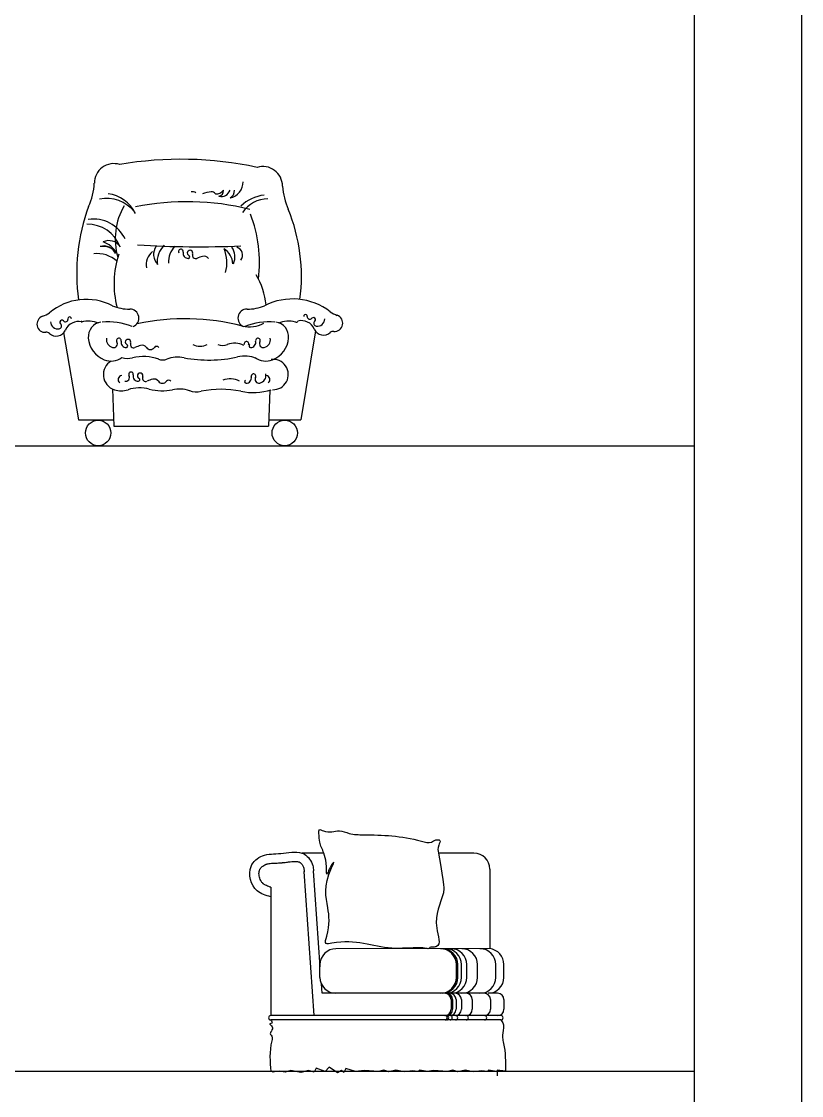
# Model space of a CAD drawing. Header units: inches. Extents: x 6 to 48.5, y 12.5 to 37.3.
# Drawn here: x 46.017 to 48.471, y 15.337 to 18.713 of the extents above; entities that cross this region are included whole.
import ezdxf

# ---------------------------------------------------------------- set-up
doc = ezdxf.new("R2010")
doc.units = ezdxf.units.IN
doc.header["$MEASUREMENT"] = 0
for name, color, linetype in [('02', 2, 'Continuous'), ('1', 1, 'Continuous'), ('4', 4, 'Continuous'), ('kadrbm', 4, 'Continuous')]:
    doc.layers.add(name, color=color, linetype=linetype)

# ---------------------------------------------------------------- blocks, each defined once
blk = doc.blocks.new('kadrbm')
at = {"layer": 'kadrbm', "color": 4}
blk.add_lwpolyline([(0, 0), (0, 24.7972), (21, 24.7972), (21, 0), (0, 0)], close=True, dxfattribs=at)
blk.add_lwpolyline([(20.6631, 0.3257), (20.6631, 24.4603), (0.3369, 24.4603), (0.3369, 0.3257), (20.6631, 0.3257)], dxfattribs=at)

msp = doc.modelspace()

# ---------------------------------------------------------------- linework, layer by layer
at = {"layer": '02'}
for p, q in [((46.9379, 15.5879), (46.9063, 16.0408)), ((46.9564, 15.7414), (46.9354, 16.0427)), ((47.4898, 15.7985), (47.0059, 15.7983)), ((46.9559, 15.7082), (46.9559, 15.7483)), ((47.3848, 15.7082), (47.3848, 15.7483)), ((47.3899, 15.7082), (47.3899, 15.7483)), ((47.4009, 15.7082), (47.4009, 15.7483)), ((47.4178, 15.7082), (47.4178, 15.7483)), ((47.4516, 15.7082), (47.4516, 15.7483)), ((47.5091, 15.7082), (47.5091, 15.7483)), ((46.9622, 15.6582), (46.9601, 15.6881)), ((47.4801, 15.6582), (46.9622, 15.6582)), ((47.368, 15.6382), (47.368, 15.6079)), ((47.3731, 15.6382), (47.3731, 15.6079)), ((47.384, 15.6382), (47.384, 15.6079)), ((47.401, 15.6382), (47.401, 15.6079)), ((47.4348, 15.6382), (47.4348, 15.6079)), ((47.4923, 15.6382), (47.4923, 15.6079)), ((47.525, 15.5879), (46.8012, 15.5879)), ((47.525, 15.5743), (46.8012, 15.5743))]:
    msp.add_line(p, q, dxfattribs=at)
for points in [[(47.2941, 15.4128), (47.2687, 15.4164), (47.2651, 15.4119), (47.2464, 15.4146), (47.2205, 15.411), (47.1947, 15.4168), (47.1724, 15.411), (47.1564, 15.4164), (47.1394, 15.4128), (47.0957, 15.4159), (47.0676, 15.4119), (47.037, 15.4213), (47.0307, 15.4092), (47.0236, 15.4155), (47.0111, 15.4084), (46.9844, 15.4257), (46.9723, 15.4119), (46.9443, 15.423), (46.9376, 15.4097), (46.9202, 15.4159), (46.8961, 15.4092), (46.864, 15.4159), (46.8466, 15.4101), (46.8279, 15.4137), (46.8189, 15.4123)], [(47.5115, 15.4128), (47.4861, 15.4164), (47.4825, 15.4119), (47.4638, 15.4146), (47.4379, 15.411), (47.4121, 15.4168), (47.3898, 15.411), (47.3737, 15.4164), (47.3568, 15.4128), (47.3131, 15.4159), (47.2941, 15.4128)]]:
    msp.add_lwpolyline(points, dxfattribs=at)
for centre, radius, start, end in [((46.6631, 18.2088), 0.051, 281.2684, 1.1385), ((46.277, 18.0644), 0.1081, 24.834, 83.5881), ((46.554, 18.1576), 0.0204, 57.3492, 98.4613), ((46.6207, 18.0784), 0.0997, 93.8353, 110.3542), ((46.615, 18.1629), 0.015, 36.6144, 93.8353), ((46.63, 18.1989), 0.0273, 263.6809, 323.8181), ((46.645, 18.1926), 0.0297, 256.358, 340.6332), ((46.6355, 18.1803), 0.0167, 278.6156, 8.6156), ((46.6612, 18.1818), 0.0259, 297.2724, 2.2148), ((46.7957, 18.0416), 0.1272, 97.0586, 134.1723), ((46.2847, 18.0458), 0.1113, 38.2917, 101.7421), ((46.5161, 18.03), 0.2044, 149.4693, 196.4183), ((46.5371, 17.3186), 0.8282, 76.1709, 101.283), ((46.793, 18.0582), 0.0977, 90.5451, 145.971), ((46.349, 17.9562), 0.4166, 352.7752, 21.3368), ((46.2252, 17.9678), 0.108, 19.457, 91.665), ((46.2442, 17.9826), 0.1095, 25.5192, 99.0044), ((46.2761, 17.9677), 0.04, 22.2208, 107.4896), ((46.2715, 17.9455), 0.0608, 41.567, 97.0841), ((46.2916, 17.9816), 0.0429, 34.3133, 114.0817), ((46.2419, 17.9374), 0.0893, 32.778, 68.934), ((46.5755, 21.3676), 3.3624, 266.7009, 272.2413), ((46.4753, 17.9811), 0.0429, 143.1352, 226.891), ((46.5164, 17.9573), 0.0728, 133.8102, 185.9172), ((46.5556, 17.9552), 0.0765, 137.6045, 181.0466), ((46.6224, 17.9481), 0.0597, 3.5288, 58.0395), ((46.547, 17.954), 0.116, 344.9095, 22.7187), ((46.6316, 17.973), 0.0566, 338.0088, 32.9759), ((46.6863, 17.9788), 0.0262, 322.4059, 72.779), ((46.256, 17.8959), 0.0878, 46.3101, 97.8065), ((46.6034, 17.889), 0.2953, 161.6858, 194.6085), ((46.4629, 17.9482), 0.0536, 129.081, 190.0533), ((46.5184, 17.9901), 0.00732, 346.1585, 209.0307), ((46.5411, 17.9845), 0.016, 166.1585, 272.4203), ((46.5472, 17.9854), 0.0087, 337.1152, 244.9599), ((46.5415, 17.9732), 0.00472, 272.4203, 64.9599), ((46.5647, 17.978), 0.0103, 157.1152, 292.8848), ((46.6279, 17.8284), 0.1521, 105.6953, 112.8848), ((46.5912, 17.9588), 0.0166, 35.7247, 105.6953), ((46.662, 17.9408), 0, 136.0176, 0), ((46.5618, 17.8003), 0.2256, 5.6013, 31.0876), ((46.1315, 17.7698), 0.0231, 180.7957, 279.5931), ((46.1338, 17.7562), 0.00928, 279.5931, 49.3586), ((46.144, 17.768), 0.00638, 40.6414, 229.3586), ((46.1551, 17.7776), 0.00822, 220.6414, 6.6174), ((46.1686, 17.7791), 0.00544, 353.3826, 186.6174), ((46.2059, 17.7697), 0.00116, 295.5897, 244.4103), ((46.7342, 17.8437), 0.0904, 255.8711, 299.521), ((46.8816, 17.773), 0.00525, 236.0253, 345.0868), ((46.9103, 17.7868), 0.00544, 354.57, 187.8048), ((46.9239, 17.7855), 0.00822, 174.57, 320.5461), ((46.9352, 17.7762), 0.00638, 311.8288, 140.5461), ((46.9456, 17.7646), 0.00928, 131.8288, 261.5943), ((46.9476, 17.7783), 0.0231, 261.5943, 0.3917), ((46.0952, 17.7221), 0.0142, 47.9194, 95.2107), ((46.309, 17.7127), 0.0248, 169.3203, 257.2295), ((46.3063, 17.7005), 0.0123, 257.2295, 29.0307), ((46.3234, 17.7101), 0.00732, 346.1585, 209.0307), ((46.3461, 17.7045), 0.016, 166.1585, 272.4203), ((46.3522, 17.7054), 0.0087, 337.1152, 244.9599), ((46.3465, 17.6932), 0.00472, 272.4203, 64.9599), ((46.3697, 17.698), 0.0103, 157.1152, 292.8848), ((46.4329, 17.5484), 0.1521, 105.6953, 112.8848), ((46.3962, 17.6788), 0.0166, 35.7247, 105.6953), ((46.5785, 17.7478), 0.0552, 245.453, 294.547), ((46.6496, 17.7343), 0.0397, 248.0392, 291.9608), ((46.6876, 17.64), 0.062, 62.1173, 111.9608), ((46.7247, 17.7001), 0.00732, 330.9693, 193.8415), ((46.7375, 17.6932), 0.00472, 115.0401, 267.5797), ((46.738, 17.7045), 0.016, 267.5797, 13.8415), ((46.7607, 17.7101), 0.00732, 330.9693, 193.8415), ((46.7778, 17.7005), 0.0123, 150.9693, 282.7705), ((46.7751, 17.7127), 0.0248, 282.7705, 10.6797), ((46.4223, 17.6976), 0.0155, 215.7247, 324.2753), ((46.4417, 17.6837), 0.00831, 35.7247, 144.2753), ((46.3333, 17.5877), 0.0125, 95.13, 233.5855), ((46.3443, 17.5945), 0.0123, 257.2295, 29.0307), ((46.3614, 17.6041), 0.00732, 346.1585, 209.0307), ((46.3841, 17.5985), 0.016, 166.1585, 272.4203), ((46.3902, 17.5994), 0.0087, 337.1152, 244.9599), ((46.4077, 17.592), 0.0103, 157.1152, 292.8848), ((46.724, 17.5925), 0.016, 267.5797, 13.8415), ((46.7467, 17.5981), 0.00732, 330.9693, 193.8415), ((46.7638, 17.5885), 0.0123, 150.9693, 282.7705), ((46.7611, 17.6007), 0.0248, 282.7705, 10.6797), ((46.7858, 17.5877), 0.0125, 306.4145, 84.87), ((46.3845, 17.5872), 0.00472, 272.4203, 64.9599), ((46.4709, 17.4424), 0.1521, 105.6953, 112.8848), ((46.4342, 17.5728), 0.0166, 35.7247, 105.6953), ((46.4603, 17.5916), 0.0155, 215.7247, 324.2753), ((46.4797, 17.5777), 0.00831, 35.7247, 144.2753), ((46.6736, 17.528), 0.062, 62.1173, 111.9608), ((46.7235, 17.5812), 0.00472, 115.0401, 267.5797), ((47.0059, 15.7483), 0.05, 90, 180), ((47.3348, 15.7483), 0.05, 0, 90), ((47.3399, 15.7483), 0.05, 0, 90), ((47.3509, 15.7483), 0.05, 0, 90), ((47.3678, 15.7483), 0.05, 0, 90), ((47.4016, 15.7483), 0.05, 0, 90), ((47.4591, 15.7483), 0.05, 0, 90), ((47.0059, 15.7082), 0.05, 180, 270), ((47.3348, 15.7082), 0.05, 270, 0), ((47.3399, 15.7082), 0.05, 270, 0), ((47.3509, 15.7082), 0.05, 270, 0), ((47.3678, 15.7082), 0.05, 270, 0), ((47.4016, 15.7082), 0.05, 270, 0), ((47.4591, 15.7082), 0.05, 270, 0), ((47.348, 15.6382), 0.02, 0, 90), ((47.3531, 15.6382), 0.02, 0, 90), ((47.364, 15.6382), 0.02, 0, 90), ((47.381, 15.6382), 0.02, 0, 90), ((47.4148, 15.6382), 0.02, 0, 90), ((47.4723, 15.6382), 0.02, 0, 90), ((47.348, 15.6079), 0.02, 270, 0), ((47.3531, 15.6079), 0.02, 270, 0), ((47.364, 15.6079), 0.02, 270, 0), ((47.381, 15.6079), 0.02, 270, 0), ((47.4148, 15.6079), 0.02, 270, 0), ((47.4723, 15.6079), 0.02, 270, 0), ((47.3493, 15.5811), 0.00679, 270, 90), ((47.3543, 15.5811), 0.00679, 270, 90), ((47.3653, 15.5811), 0.00679, 270, 90), ((47.3822, 15.5811), 0.00679, 270, 90), ((47.4161, 15.5811), 0.00679, 270, 90), ((47.4736, 15.5811), 0.00679, 270, 90)]:
    msp.add_arc(centre, radius, start, end, dxfattribs=at)
for points, knots in [([(46.8012, 15.9917), (46.8006, 15.9919), (46.7999, 15.9921), (46.7962, 15.9932), (46.7934, 15.9942), (46.7883, 15.9961), (46.7861, 15.9971), (46.7827, 15.9988), (46.7814, 15.9996), (46.7797, 16.0007), (46.7792, 16.0011), (46.7783, 16.0017), (46.778, 16.002), (46.7775, 16.0024), (46.7772, 16.0026), (46.7768, 16.003), (46.7765, 16.0033), (46.7758, 16.004), (46.7754, 16.0044), (46.7739, 16.006), (46.773, 16.0072), (46.7712, 16.0099), (46.7703, 16.0113), (46.7684, 16.015), (46.7674, 16.0174), (46.7657, 16.0223), (46.7651, 16.0248), (46.7642, 16.0298), (46.764, 16.0323), (46.764, 16.0369), (46.7642, 16.039), (46.7648, 16.0418), (46.7649, 16.0426), (46.7654, 16.0442), (46.7657, 16.045), (46.7663, 16.0465), (46.7667, 16.0473), (46.7676, 16.0489), (46.7681, 16.0497), (46.7696, 16.0518), (46.7707, 16.0532), (46.7733, 16.0558), (46.7748, 16.057), (46.7779, 16.0594), (46.7796, 16.0604), (46.782, 16.0617), (46.7827, 16.0621), (46.7842, 16.0627), (46.7848, 16.063), (46.7862, 16.0636), (46.7869, 16.0638), (46.7885, 16.0643), (46.7893, 16.0646), (46.792, 16.0653), (46.794, 16.0657), (46.7983, 16.0664), (46.8007, 16.0666), (46.8058, 16.0671), (46.8085, 16.0672), (46.8144, 16.0675), (46.8175, 16.0676), (46.8241, 16.0679), (46.8275, 16.0681), (46.832, 16.0684), (46.833, 16.0685), (46.8346, 16.0686), (46.8354, 16.0687), (46.8368, 16.0688), (46.8375, 16.0688), (46.8397, 16.0691), (46.8411, 16.0692), (46.8453, 16.0697), (46.848, 16.07), (46.8547, 16.0708), (46.8584, 16.0713), (46.8655, 16.0721), (46.8689, 16.0724), (46.875, 16.0728), (46.8778, 16.0728), (46.882, 16.0726), (46.8836, 16.0725), (46.8864, 16.0721), (46.8876, 16.0718), (46.8895, 16.0712), (46.8903, 16.0709), (46.8913, 16.0704), (46.8916, 16.0703), (46.8921, 16.07), (46.8923, 16.0699), (46.8926, 16.0697), (46.8928, 16.0696), (46.8933, 16.0693), (46.8937, 16.069), (46.895, 16.068), (46.8959, 16.0671), (46.8979, 16.0651), (46.8989, 16.0639), (46.9006, 16.0614), (46.9015, 16.0601), (46.9029, 16.0574), (46.9035, 16.056), (46.9042, 16.0542), (46.9043, 16.0537), (46.9045, 16.053), (46.9046, 16.0527), (46.9047, 16.0523), (46.9048, 16.0521), (46.9049, 16.0514), (46.905, 16.051), (46.9054, 16.0494), (46.9056, 16.048), (46.9059, 16.045), (46.9061, 16.0432), (46.9063, 16.0409), (46.9063, 16.0405), (46.9064, 16.0401)], [8.378626, 8.378626, 8.378626, 8.378626, 10.599547, 10.599547, 21.199094, 21.199094, 31.798641, 31.798641, 39.738454, 39.738454, 43.568315, 43.568315, 46.20266, 46.20266, 48.1795, 48.1795, 50.156341, 50.156341, 54.110022, 54.110022, 62.017384, 62.017384, 69.924745, 69.924745, 81.256083, 81.256083, 92.58742, 92.58742, 103.918757, 103.918757, 115.250094, 115.250094, 120.18204, 120.18204, 125.791059, 125.791059, 131.544408, 131.544408, 137.297756, 137.297756, 147.10698, 147.10698, 156.916204, 156.916204, 166.725428, 166.725428, 170.96809, 170.96809, 174.750639, 174.750639, 178.95854, 178.95854, 183.166442, 183.166442, 192.466948, 192.466948, 201.767454, 201.767454, 211.067961, 211.067961, 220.368467, 220.368467, 229.668973, 229.668973, 232.012135, 232.012135, 233.847959, 233.847959, 235.683782, 235.683782, 239.355429, 239.355429, 246.698724, 246.698724, 257.738741, 257.738741, 268.778759, 268.778759, 279.818777, 279.818777, 287.930585, 287.930585, 296.042394, 296.042394, 302.841398, 302.841398, 306.283847, 306.283847, 308.054173, 308.054173, 309.824499, 309.824499, 313.365151, 313.365151, 321.616332, 321.616332, 329.867512, 329.867512, 338.118693, 338.118693, 346.369873, 346.369873, 349.219894, 349.219894, 350.889099, 350.889099, 352.28807, 352.28807, 354.965846, 354.965846, 361.140184, 361.140184, 367.314521, 367.314521, 368.463064, 368.463064, 368.463064, 368.463064]), ([(46.8991, 16.0987), (46.9017, 16.0978), (46.9172, 16.0908), (46.9331, 16.0686), (46.9349, 16.0483), (46.9354, 16.0427)], [298.389977, 298.389977, 298.389977, 298.389977, 307.075523, 351.559705, 368.463064, 368.463064, 368.463064, 368.463064]), ([(47.3282, 16.0988), (47.3478, 15.9933), (47.3406, 15.9464), (47.3055, 15.894), (47.3395, 15.8064), (47.3121, 15.8029), (47.3015, 15.8043), (47.3001, 15.8005), (47.2991, 15.7974), (47.2845, 15.8006), (47.2507, 15.8022), (47.1414, 15.7909), (47.0656, 15.8333), (46.9682, 15.8095), (46.9881, 15.8678), (46.9809, 15.941), (46.9644, 15.9974), (47.0038, 16.0765), (46.9864, 16.0552), (46.9739, 16.0149), (46.9779, 16.0677), (46.9714, 16.0899), (46.9681, 16.0986)], [2709.728027, 2709.728027, 2709.728027, 2709.728027, 2738.965503, 2852.334242, 2910.325586, 2921.162055, 2933.336293, 2933.336293, 2933.336293, 2943.263043, 2964.346679, 3052.259872, 3240.706927, 3259.292027, 3282.918119, 3372.326814, 3498.332541, 3517.445566, 3526.914279, 3561.047112, 3595.576189, 3623.562661, 3623.562661, 3623.562661, 3623.562661])]:
    msp.add_open_spline(points, degree=3, knots=knots, dxfattribs=at)
at = {"layer": '1'}
for p, q in [((27.8075, 17.3798), (48.1337, 17.3798)), ((27.8075, 15.4129), (48.1337, 15.4129))]:
    msp.add_line(p, q, dxfattribs=at)
at = {"layer": '4'}
for p, q in [((46.149, 17.7358), (46.1962, 17.4608)), ((46.942, 17.7408), (46.8955, 17.4608)), ((46.3034, 17.558), (46.3078, 17.4408)), ((46.7986, 17.5548), (46.7944, 17.4408)), ((46.1962, 17.4608), (46.3071, 17.4608)), ((46.7951, 17.4608), (46.8955, 17.4608)), ((46.3078, 17.4408), (46.7944, 17.4408)), ((46.968, 16.0988), (46.8989, 16.0988)), ((47.4398, 16.0988), (47.3282, 16.0988)), ((47.4898, 16.0488), (47.4898, 15.7988)), ((46.8012, 15.9917), (46.8012, 15.5879)), ((47.5345, 15.7082), (47.5345, 15.7483)), ((47.5145, 15.6582), (47.4845, 15.6582)), ((47.5345, 15.6382), (47.5345, 15.6079)), ((47.5131, 15.4164), (47.5131, 15.3988))]:
    msp.add_line(p, q, dxfattribs=at)
for points in [[(46.8181, 15.4121), (46.8084, 15.4106), (46.8016, 15.4129)], [(47.5392, 15.4132), (47.5131, 15.4164)]]:
    msp.add_lwpolyline(points, dxfattribs=at)
for centre in [(46.258, 17.4198), (46.845, 17.4198)]:
    msp.add_circle(centre, 0.04, dxfattribs=at)
for centre, radius, start, end in [((46.5187, 17.138), 1.1422, 77.9032, 99.7098), ((46.3079, 18.2047), 0.0618, 72.9338, 179.8838), ((46.7762, 18.1957), 0.0618, 0.1162, 107.0662), ((46.0324, 18.2188), 0.2141, 336.0365, 356.2606), ((47.0517, 18.2098), 0.2141, 183.7394, 203.9635), ((46.785, 17.9238), 0.5945, 159.5021, 188.2857), ((46.3372, 17.9113), 0.5604, 352.6466, 22.1909), ((46.2206, 17.6603), 0.1795, 62.7861, 130.1865), ((46.8695, 17.647), 0.1941, 52.2422, 116.9895), ((46.0534, 17.8731), 0.0915, 288.9788, 304.1513), ((46.3553, 17.9428), 0.1337, 246.7915, 270.9501), ((46.358, 17.7807), 0.0284, 291.3082, 90.9501), ((46.7261, 17.7807), 0.0284, 89.0499, 248.6918), ((46.7288, 17.9428), 0.1337, 269.0499, 293.2085), ((47.0397, 17.8761), 0.0915, 235.8487, 251.0212), ((46.0916, 17.7621), 0.026, 108.9788, 275.2107), ((46.1958, 17.7256), 0.0444, 76.053, 156.2701), ((46.2268, 17.6825), 0.0887, 68.4248, 103.947), ((46.2746, 17.7216), 0.0476, 99.5691, 184.1165), ((46.2858, 17.5533), 0.2158, 68.5415, 94.1303), ((46.5308, 17.0356), 0.7429, 75.8711, 101.6382), ((46.7983, 17.5533), 0.2158, 85.8697, 111.4585), ((46.8095, 17.7216), 0.0476, 355.8835, 80.4309), ((46.8573, 17.6825), 0.0887, 76.053, 111.5752), ((46.8973, 17.7286), 0.0444, 23.7299, 103.947), ((47.0015, 17.7651), 0.026, 264.7893, 71.0212), ((46.126, 17.7562), 0.0318, 227.9194, 336.2701), ((46.967, 17.7592), 0.0318, 203.7299, 312.0806), ((46.9979, 17.7251), 0.0142, 84.7893, 132.0806), ((46.3064, 17.7239), 0.0796, 184.1165, 248.6522), ((46.7777, 17.7239), 0.0796, 291.3478, 355.8835), ((46.4, 17.517), 0.143, 70.1915, 103.5186), ((46.7186, 17.5589), 0.1022, 68.9276, 102.2749), ((46.3243, 17.6031), 0.0497, 120.5679, 252.1124), ((46.2984, 17.7033), 0.0574, 248.6522, 306.2909), ((46.3511, 17.7203), 0.066, 253.4665, 283.5186), ((46.461, 17.6866), 0.0372, 250.1915, 289.8085), ((46.5094, 17.5523), 0.1056, 79.5633, 109.8085), ((46.606, 18.0765), 0.4274, 259.5633, 282.2749), ((46.7857, 17.7033), 0.0574, 233.7091, 291.3478), ((46.8085, 17.6035), 0.0477, 268.1992, 97.8263), ((46.389, 17.4413), 0.1203, 75.5321, 107.8876), ((46.3305, 17.6224), 0.07, 252.1124, 287.8876), ((46.4599, 17.7162), 0.1636, 255.5321, 281.3292), ((46.5128, 17.4523), 0.1055, 72.1914, 101.3292), ((46.5674, 17.6223), 0.0729, 252.1914, 281.6205), ((46.6445, 17.2469), 0.3103, 78.3795, 101.6205), ((46.745, 17.7352), 0.1883, 258.3795, 287.6461), ((47.4398, 16.0488), 0.05, 0, 90), ((47.4829, 15.7477), 0.0515, 0.7068, 82.3265), ((47.4845, 15.7082), 0.05, 270, 0), ((47.5145, 15.6382), 0.02, 0, 90), ((47.5145, 15.6079), 0.02, 270, 0), ((46.8012, 15.5811), 0.00679, 90, 270), ((47.525, 15.5811), 0.00679, 270, 90)]:
    msp.add_arc(centre, radius, start, end, dxfattribs=at)
for points, knots in [([(46.968, 16.0988), (46.9632, 16.1113), (46.9534, 16.1289), (46.9535, 16.1532), (46.9515, 16.1771), (46.982, 16.1578), (47.0106, 16.1761), (47.0516, 16.157), (47.1392, 16.1564), (47.22, 16.154), (47.303, 16.1284), (47.3178, 16.1416), (47.3391, 16.1413), (47.3251, 16.1197), (47.327, 16.1065), (47.3282, 16.0988)], [2205.306284, 2205.306284, 2205.306284, 2205.306284, 2245.432988, 2274.783856, 2285.284333, 2298.685879, 2348.900561, 2380.875371, 2425.558108, 2609.564496, 2641.105183, 2656.426229, 2669.56815, 2685.536695, 2709.720565, 2709.720565, 2709.720565, 2709.720565]), ([(46.8012, 15.9614), (46.7857, 15.9658), (46.7441, 15.9775), (46.7227, 16.0533), (46.7766, 16.0987), (46.834, 16.0943), (46.8792, 16.1055), (46.8989, 16.0988)], [0, 0, 0, 0, 47.018171, 125.872285, 174.952717, 232.840828, 298.131518, 298.131518, 298.131518, 298.131518]), ([(46.8012, 15.5743), (46.8039, 15.5702), (46.8081, 15.5638), (46.7934, 15.5631), (46.8102, 15.552), (46.8034, 15.5406), (46.797, 15.5294), (46.8078, 15.5222), (46.7951, 15.4786), (46.7986, 15.4433), (46.8016, 15.4129)], [0, 0, 0, 0, 10.283777, 16.040508, 27.814239, 41.368283, 52.692801, 59.139593, 74.292949, 170.092622, 170.092622, 170.092622, 170.092622]), ([(47.525, 15.5743), (47.5278, 15.5705), (47.5334, 15.563), (47.5327, 15.543), (47.5279, 15.5227), (47.5396, 15.478), (47.5394, 15.4426), (47.5392, 15.4132)], [0, 0, 0, 0, 13.920318, 27.015831, 57.863084, 75.82085, 163.6487, 163.6487, 163.6487, 163.6487])]:
    msp.add_open_spline(points, degree=3, knots=knots, dxfattribs=at)

# ---------------------------------------------------------------- block references
at = {"layer": 'kadrbm'}
msp.add_blockref('kadrbm', (27.4706, 12.5141), dxfattribs=at)

doc.saveas('drawing.dxf')
